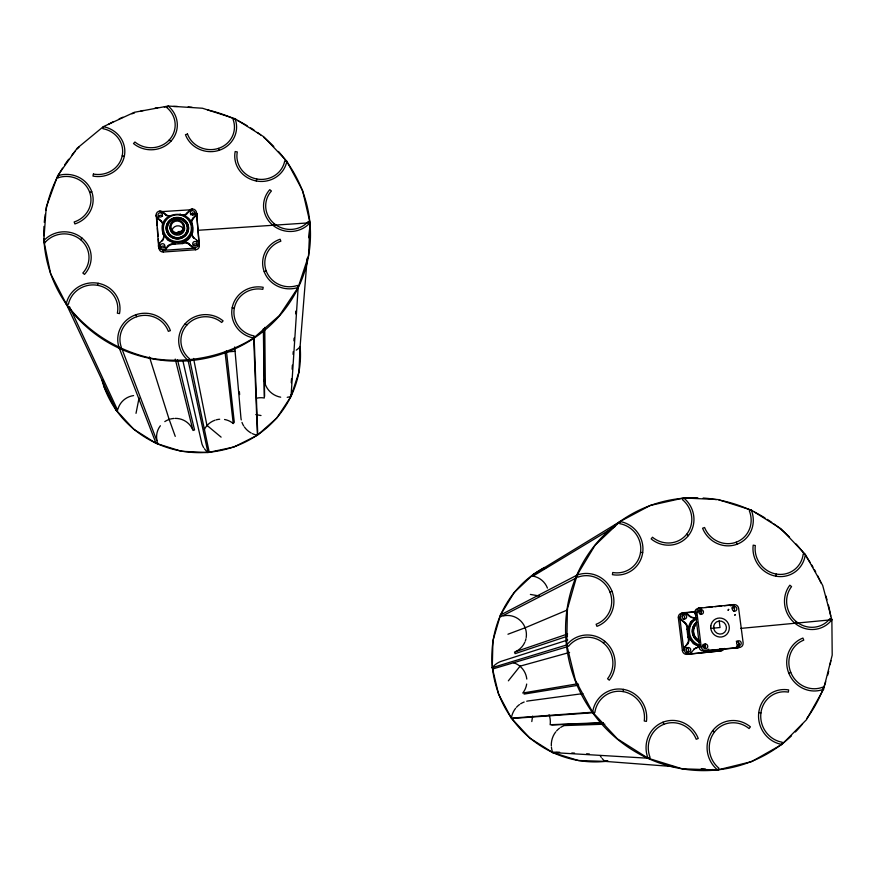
<?xml version="1.0" encoding="UTF-8"?>
<svg xmlns="http://www.w3.org/2000/svg" width="876" height="876" viewBox="0 0 876 876"><rect width="100%" height="100%" fill="white"/><g stroke="black" fill="none" stroke-linecap="round" stroke-linejoin="round"><path stroke-width="1.31" d="M683.97 613.561L681.878 613.2A4.194 4.041 60 0 0 678.342 617.711L682.382 650.616A4.216 4.051 62.6 0 0 686.948 654.394L721.211 650.813M686.981 629.275L687.956 637.224A7.161 6.888 61.8 0 1 687.156 644.035L684.638 647.255A4.227 4.062 62.6 0 0 683.817 650.32L679.765 617.306A4.205 4.051 59.9 0 0 681.309 620.131L684.539 622.792A7.15 6.877 60.9 0 1 686.981 629.275L688.503 628.88L691.536 621.621L696.683 617.602M688.503 628.88C687.649 635.746 691.525 642.787 697.833 645.634M663.789 724.332A25.82 24.791 70.5 0 1 696.223 739.278L698.26 738.479A28.109 26.981 70.5 0 0 662.957 722.207L663.844 724.31A25.82 24.791 70.5 0 0 650.08 757.401L648.021 758.211L617.438 738.884L592.636 712.221L575.357 680.137L566.761 644.933L567.385 609.094L577.076 575.094L595.067 545.255L620.066 521.527L650.299 505.43L683.729 497.973L718.145 499.561L751.279 510.051L780.987 528.743L805.329 554.409L822.684 585.42L831.872 619.748L832.2 655.149L823.56 689.259L806.446 719.743L781.918 744.458L751.608 761.627L717.586 769.96L682.218 768.81L648.021 758.211L552.712 752.561L529.827 738.096L511.343 718.134L498.532 694.088L492.268 667.654L492.936 640.684L500.437 615.051L514.201 592.494L533.232 574.503L620.066 521.527A27.287 26.422 53.3 0 1 642.677 552.767A27.287 26.422 53.3 0 1 612.423 574.667L612.729 572.499A25.065 24.276 53.3 0 0 640.531 552.373A25.065 24.276 53.3 0 0 619.748 523.673L620.066 521.527M307.18 258.212L300.085 346.765L298.935 372.114L291.04 396.379L276.904 417.918L257.413 435.219L233.892 447.045L207.951 452.542L181.376 451.282L156.048 443.333L133.743 429.24L116.037 410.001L104.156 386.984L102.766 380.359M193.946 237.889L193.727 238.239A6.012 5.749 4.1 0 1 192.501 232.688L192.446 227.147M192.501 232.688C197.374 206.506 153.99 209.386 163.462 234.637A6.942 6.625 1.4 0 1 163.626 238.491M291.259 382.724L291.511 378.673M292.113 369.212L292.365 365.161M293.055 354.353L293.219 351.648M293.909 340.852L294.073 338.147M295.617 313.827L295.781 311.122M287.229 397.31A20.049 19.524 7.4 0 0 291.04 396.379L298.147 287.427L308.527 255.814L310.016 222.789L302.592 190.563L286.835 161.272L263.818 136.798L235.075 118.731L202.476 108.241L168.159 106.04L134.357 112.292L103.313 126.67L77.132 148.274L57.641 175.737L46.231 207.229L43.8 240.637L50.6 273.63L66.237 303.906L116.037 410.001L117.669 410.296L69.554 306.764M308.812 237.768L309.469 229.6M309.688 226.873L310.016 222.789L308.374 221.431A24.2 23.115 11 0 1 274.298 223.73A24.2 23.115 11 0 1 271.407 191.012L269.775 189.665A26.346 25.163 11 0 0 272.907 225.285A26.346 25.163 11 0 0 310.016 222.789L197.702 230.311M775.95 576.211L776.224 574.054A24.966 23.74 55.2 0 1 755.309 545.529L753.185 545.157A27.178 25.842 55.2 0 0 775.928 576.2A27.178 25.842 55.2 0 0 805.329 554.409L803.204 554.037A24.966 23.74 55.2 0 1 776.202 574.054M515.625 708.29A20.936 20.422 74.9 0 0 511.343 718.134L592.636 712.221A27.999 27.068 69.9 0 1 623.405 689.368A27.999 27.068 69.9 0 1 646.444 721.386L644.254 721.014A25.722 24.867 69.9 0 0 623.099 691.591L623.427 689.368M531.798 721.55L532.608 716.141M547.445 588.092A18.845 18.44 57.7 0 0 532.991 576.123L533.232 574.503L541.28 570.21M98.156 283.266L97.729 285.335A24.955 23.893 -5.3 0 1 117.351 313.203L119.508 313.597A27.167 26.006 -5.3 0 0 98.123 283.266A27.167 26.006 -5.3 0 0 66.237 303.906C87.392 332.201 118.337 351.309 152.829 358.558C187.836 363.825 223.61 356.762 253.69 337.994L254.073 335.913A24.517 23.685 6.6 0 1 234.308 308.221A24.517 23.685 6.6 0 1 262.811 289.343L263.194 287.295A26.685 25.787 6.6 0 0 232.173 307.837A26.685 25.787 6.6 0 0 253.69 337.994L257.413 435.219A20.17 19.71 2.9 0 1 252.387 433.631M256.318 180.982A26.28 24.955 9.6 0 0 286.835 161.272L284.733 160.877A24.145 22.918 9.6 0 1 256.712 178.978A24.145 22.918 9.6 0 1 237.286 151.931L235.173 151.526A26.28 24.955 9.6 0 0 256.318 180.982L256.723 178.978M136.01 413.33L139.065 397.978M169.714 215.989A6.953 6.614 3.1 0 1 165.958 214.532L162.892 211.981A4.095 3.898 2.3 0 0 157.122 212.364A4.095 3.898 2.3 0 0 157.549 217.861L160.636 220.402A6.942 6.614 1.7 0 1 162.75 226.512L163.538 224.245M266.238 271.012A24.331 23.4 10.2 0 1 280.857 241.196L280.123 239.236A26.488 25.47 10.2 0 0 264.202 271.702L266.216 270.98A24.331 23.4 10.2 0 0 297.402 285.456L298.147 287.427L279.466 315.48L253.69 337.994M717.586 769.96L718.922 768.197A25.776 24.594 68.7 0 1 714.378 732.139A25.776 24.594 68.7 0 1 749.079 728.569L750.403 726.828A28.065 26.762 68.7 0 0 712.637 730.715A28.065 26.762 68.7 0 0 717.586 769.96L712.155 769.544M794.915 623.263L796.218 621.566A25.141 23.827 58.6 0 1 791.554 586.602L789.845 585.201A27.364 25.941 58.6 0 0 794.937 623.274A27.364 25.941 58.6 0 0 831.872 619.748L830.152 618.346A25.141 23.827 58.6 0 1 796.229 621.566M724.397 648.437A4.15 3.975 62 0 1 718.243 649.882L717.619 650.003A4.139 3.964 62 0 0 720.587 650.934L688.394 654.109A4.227 4.062 62.6 0 0 691.12 652.609L694.219 649.258A10.786 10.359 63 0 1 699.366 647.046M684.638 647.255L687.737 643.915A7.172 6.898 61.8 0 0 688.536 637.093L693.277 643.63L699.289 646.597M567.199 646.751L493.56 668.727L492.268 667.654L566.761 644.933A27.78 26.992 65.7 0 1 604.812 641.331A27.78 26.992 65.7 0 1 609.291 680.192L607.561 678.747A25.514 24.791 65.7 0 0 603.455 643.05L604.801 641.32M508.365 680.827L520.114 666.132M224.541 419.484A18.648 18.221 -3.4 0 1 233.235 423.513L234.297 422.287L226.38 350.63M189.807 360.091L209.025 451.304L207.951 452.542L188.099 360.386L189.534 358.766A24.714 23.904 1 0 1 186.84 325.062L185.219 323.638M272.896 225.274L274.287 223.719M162.169 240.298L159.487 243.243A4.106 3.92 1.5 0 0 159.914 248.784A4.106 3.92 1.5 0 0 165.695 248.39L168.367 245.422A10.435 9.986 2 0 1 174.773 243.418L167.721 240.155L163.319 233.958A6.953 6.636 1.5 0 1 162.169 240.298L162.312 240.966A6.942 6.625 1.4 0 0 163.451 239.028M190.026 221.212L191.8 224.574A7.052 6.723 4.5 0 1 192.917 218.179L195.523 215.288A3.997 3.811 4.3 0 0 192.183 208.992L190.234 209.627L186.84 213.164A7.052 6.712 3.8 0 1 182.734 215.2M165.838 249.047L168.499 246.079A10.424 9.975 2 0 1 174.893 244.086L182.679 243.561A5.76 5.508 2.9 0 1 188.471 243.922L192.446 247.174A4.008 3.833 3.7 0 0 195.359 248.105L163.035 250.383A4.095 3.92 1.5 0 0 165.838 249.047L165.695 248.39M191.636 223.457L191.91 225.263A7.041 6.723 4.5 0 1 193.027 218.869L195.622 215.989A3.986 3.811 4.3 0 0 196.574 213.229L199.356 245.652A3.986 3.822 3.6 0 1 195.611 249.737L163.396 252.014A4.084 3.898 1.5 0 1 159.016 248.39L158.501 246.09M187.825 212.901L190.234 209.627M80.537 239.652L81.983 238.075A27.112 25.776 -4.5 0 1 84.49 274.396L82.837 273.027A24.9 23.685 -4.5 0 0 80.548 239.663A24.9 23.685 -4.5 0 0 45.453 242.006L43.8 240.637A27.112 25.776 -4.5 0 1 81.994 238.086M708.804 649.127L707.052 650.441L703.778 651.12M532.991 576.123L615.127 526.476M695.719 617.865L690.584 621.872L687.561 629.121A7.161 6.888 60.9 0 0 685.12 622.628L681.878 619.967A4.216 4.051 59.9 0 1 681.156 614.087A4.216 4.051 59.9 0 1 686.904 613.55L690.113 616.222A7.161 6.877 59.4 0 0 696.256 617.449A7.15 6.877 59.4 0 1 691.624 617.503M543.58 568.984L545.879 567.757M577.076 575.094L577.875 577.174A25.273 24.583 58.7 0 1 609.981 592.077A25.273 24.583 58.7 0 1 596.118 624.26L596.939 626.351A27.506 26.751 58.7 0 0 612.017 591.322A27.506 26.751 58.7 0 0 577.076 575.094L500.437 615.051L501.028 616.616L576.682 577.788M163.462 234.637L163.089 232.852C166.298 241.776 178.113 245.313 185.898 240.123A15.122 14.432 3 0 0 192.227 230.903M525.151 627.774L567.659 609.86M788.783 673.195A27.627 26.17 62.2 0 0 823.56 689.259L822.717 687.167A25.371 24.035 62.2 0 1 790.776 672.407A25.371 24.035 62.2 0 1 803.752 640.126L802.909 638.057A27.627 26.17 62.2 0 0 788.783 673.195L790.754 672.363M551.42 747.228A21.002 20.367 74.7 0 0 552.712 752.561L554.256 751.958M609.959 592.034L611.995 591.267M507.949 634.235L525.359 627.687M567.626 633.972L514.508 652.072L515.099 653.649L567.528 636.162M121.797 348.506L157.614 442.785L156.048 443.333L119.213 347.936L121.304 347.235A24.889 23.97 -3.6 0 1 136.7 316.707L136.021 314.692M89.637 192.227L91.706 191.559M567.747 639.984L500.809 661.446A20.805 20.378 71.5 0 0 492.268 667.654M683.882 612.598L681.878 613.2L682.941 613.244M698.435 608.283L733.989 604.604A4.292 4.106 59.1 0 1 738.654 608.448L743.133 642.721A4.314 4.128 61.5 0 1 736.377 646.422M684.375 612.817A4.205 4.051 59.9 0 1 686.324 613.715L686.904 613.55M678.342 617.711L680.334 617.142M694.767 612.981L696.913 612.357A4.391 4.216 59.5 0 1 700.603 607.637M732.314 604.987L733.978 604.517M681.309 620.131L681.878 619.967M519.906 666.198L569.586 652.423M684.539 622.792L685.12 622.628M607.572 760.751L604.998 761.375L578.368 760.51L552.712 752.561M687.956 637.224L689.489 636.863M687.156 644.035L687.737 643.915M682.382 650.616L684.386 650.211M699.015 647.189L701.194 646.751A4.413 4.227 62.1 0 0 705.968 650.693L739.464 647.386M694.219 649.258L693.628 649.379A10.775 10.337 63 0 1 699.333 647.112M686.948 654.394L688.974 654M161.414 211.642L192.293 209.692L191.275 209.89L191.165 209.189M736.015 647.791L739.475 647.473M577.952 683.74L522.786 693.025A19.119 18.725 71.5 0 0 526.684 684.036M524.078 694.099L578.664 685.185M582.89 693.606L529.345 700.8A20.936 20.422 74.9 0 0 526.706 701.238M710.786 628.41L720.017 627.534L719.196 621.007M740.603 628.42L831.872 619.748M701.72 607.845L699.059 608.097A4.369 4.194 59.5 0 1 701.227 608.481M705.706 607.473L712.363 606.86M715.024 606.608L721.671 605.984M724.332 605.732L730.989 605.119M683.313 612.773L695.336 611.645M698.008 611.393L700.69 611.141M686.981 612.718L693.693 612.094M699.07 611.59L701.764 611.338M227.07 351.911L235.184 351.309M512.997 718.408L593.468 712.692M199.279 245.652L198.951 243.353M183.073 231.297L178.003 231.636L180.631 231.998M603.334 722.623L550.139 724.715A19.239 18.757 74.9 0 0 549.055 714.827M551.781 724.989L603.17 723.028M604.845 724.189L564.253 725.58A21.002 20.367 74.7 0 0 560.695 727.398M736.694 647.66L737.789 647.791L704.403 650.999A4.391 4.216 62.1 0 0 706.439 650.211M702.793 646.817L705.432 646.926M555.614 752.035L559.654 752.265M571.809 752.955L574.503 753.108M586.646 753.798L589.351 753.951M675.527 766.752L604.998 761.375A20.969 20.247 72.4 0 1 602.119 758.463M701.304 768.723L705.377 769.029M592.636 712.221L594.826 712.593A25.722 24.867 69.9 0 1 623.099 691.591M758.758 712.56L760.926 712.933A25.612 24.32 65.7 0 0 782.191 742.224L781.918 744.458A27.879 26.466 65.7 0 1 758.747 712.637A27.879 26.466 65.7 0 1 788.641 689.916L788.367 692.117A25.612 24.32 65.7 0 0 760.915 712.998M530.396 594.432L539.561 596.03M640.542 552.307L642.688 552.69M255.792 414.6L261.004 415.531M66.237 303.906L68.405 304.3A24.955 23.893 -5.3 0 1 97.707 285.324M232.184 307.761L234.319 308.155M122.213 155.819L124.348 156.224M686.674 534.25A24.922 23.991 51.6 0 1 652.478 537.229L651.153 538.904A27.134 26.116 51.6 0 0 688.372 535.663A27.134 26.116 51.6 0 0 683.729 497.973L682.415 499.627A24.922 23.991 51.6 0 1 686.674 534.25L688.416 535.597M169.243 139.952A24.331 22.94 4 0 0 166.758 107.551L168.159 106.04A26.488 24.977 4 0 1 170.875 141.299A26.488 24.977 4 0 1 133.502 143.544L134.926 142.011A24.331 22.94 4 0 0 169.243 139.952L170.919 141.244M192.348 246.517A4.008 3.833 3.7 0 0 198.315 245.74A4.008 3.833 3.7 0 0 196.684 240.177L193.629 237.571A6.022 5.76 4.2 0 1 192.391 232.009A15.089 14.399 3 0 1 186.084 241.207L182.569 242.893A5.771 5.519 2.9 0 1 188.362 243.254L192.446 247.174M156.136 215.189L156.289 215.879A4.084 3.887 2.3 0 0 157.691 218.551L160.79 221.102A6.931 6.614 1.7 0 1 162.98 226.643M712.692 730.65L714.422 732.084M566.761 644.933L568.491 646.368A25.514 24.791 65.7 0 1 603.455 643.05M206.922 425.342L221.113 437.135M686.324 613.715L689.532 616.386M161.129 211.795A4.084 3.887 2.3 0 1 163.035 212.682L166.101 215.233A6.942 6.603 3.1 0 0 167.064 215.868M43.8 240.637L44.928 243.101M736.19 542.2A24.889 23.794 52.6 0 0 749.308 510.785L751.279 510.051A27.09 25.897 52.6 0 1 737.001 544.259A27.09 25.897 52.6 0 1 702.574 528.239L704.567 527.494A24.889 23.794 52.6 0 0 736.19 542.2L737.055 544.237M218.387 148.405L219.099 150.333M290.493 394.879L291.04 396.379M169.079 419.188L175.255 436.379M149.435 356.915L169.156 419.451A18.746 18.254 -7.9 0 0 164.797 421.619M175.244 359.094L192.994 430.477L194.56 429.941L177.489 359.762M182.942 361.076L201.984 444.066A20.301 19.841 -3.4 0 0 203.681 447.603M159.487 243.243L159.629 243.911M162.892 249.726L163.396 252.014M157.549 217.861L157.691 218.551M160.636 220.402L160.79 221.102M162.52 225.395L162.75 226.512M159.925 211.028L160.067 211.729M168.367 245.422L168.499 246.079M162.892 211.981L163.035 212.682M193.563 358.459L206.977 425.594M165.958 214.532L166.101 215.233M174.565 242.345L174.893 244.086M182.372 241.809L182.679 243.561M180.182 214.007L180.379 215.146M189.293 243.999L189.402 244.667M188.57 243.408L188.668 244.065M186.84 213.164L186.949 213.864A7.041 6.701 3.8 0 1 186.533 214.259M189.457 210.284L189.566 210.985M195.26 247.448L195.611 249.813M192.917 218.179L193.027 218.869M192.183 208.992L192.293 209.692M196.684 240.177L196.782 240.834A4.008 3.833 3.7 0 1 199.049 244.01L196.651 213.218M195.523 215.288L195.622 215.989M196.476 212.529L196.892 214.97A3.975 3.789 4.3 0 0 196.125 213.109M734.23 606.477L734.537 608.831M738.917 643.126L739.224 645.502M719.021 651.218L719.032 651.306A4.128 3.953 62 0 0 720.937 650.485M700.844 609.597L701.139 611.963M705.136 643.959L705.432 646.335M696.913 612.357L701.194 646.751M686.434 650.233L686.718 652.51M225.066 352.119L233.235 423.513M234.691 346.984L240.889 417.37A20.17 19.71 2.9 0 0 241.272 419.933M239.4 391.879L239.641 394.594M192.676 213.12L192.851 215.233M157.275 225.647L156.662 217.62A4.073 3.876 2.3 0 1 156.727 216.613M157.483 228.329L158.096 236.356M158.304 239.028L159.016 248.39M156.289 215.879L158.644 246.758A4.095 3.92 1.5 0 1 159.049 244.765M254.128 337.271L257.708 433.631M263.358 328.73L264.3 398.011A18.527 18.111 2.9 0 0 257.084 398.109M263.742 329.584L264.596 396.434M264.76 327.383L265.34 384.465A20.049 19.524 7.4 0 0 280.692 397.189M186.84 325.062A24.714 23.904 1 0 1 221.683 322.478L223.095 320.879A26.904 26.017 1 0 0 185.164 323.693A26.904 26.017 1 0 0 188.099 360.386M204.316 429.579A18.648 18.221 -3.4 0 1 214.927 420.239M216.087 419.878A18.648 18.221 -3.4 0 1 219.69 419.243M206.966 451.666A20.301 19.841 -3.4 0 1 204.393 448.687M300.085 346.765A19.962 19.349 8.6 0 1 296.241 350.148M251.215 433.04A20.17 19.71 2.9 0 1 244.404 427.006M243.692 425.922A20.17 19.71 2.9 0 1 241.995 422.407M190.672 214.828A2.223 2.113 4.3 0 1 194.943 214.543M158.545 216.952A2.223 2.124 2.3 0 1 162.564 216.175M171.97 230.519A6.143 5.858 2.9 0 1 183.073 228.351M160.866 248.269A2.234 2.135 1.5 0 1 165.203 247.426M193.114 245.521A2.223 2.124 3.6 0 1 197.516 245.773M179.471 217.752A11.202 10.687 3 0 1 186.084 235.031A11.202 10.687 3 0 1 167.042 232.304A11.202 10.687 3 0 1 178.507 217.62M183.402 224.355A7.282 6.942 3 0 1 178.879 235.053A7.282 6.942 3 0 1 170.24 226.906M186.084 214.609A7.041 6.701 3.8 0 1 185.592 214.927M278.426 151.428A133.36 127.348 2.8 0 1 225.931 352.546A133.36 127.348 2.8 0 1 43.899 238.491M43.811 235.819A133.36 127.348 2.8 0 1 43.975 226.402M44.271 222.362A133.36 127.348 2.8 0 1 45.256 214.346M45.946 210.393A133.36 127.348 2.8 0 1 57.247 177.51M57.86 176.328A133.36 127.348 2.8 0 1 62.535 168.181M64.736 164.776A133.36 127.348 2.8 0 1 68.667 159.246M72.018 154.975A133.36 127.348 2.8 0 1 75.533 150.88M77.34 148.898A133.36 127.348 2.8 0 1 79.19 146.949M108.142 124.512A133.36 127.348 2.8 0 1 112.949 121.884M119.136 118.873A133.36 127.348 2.8 0 1 122.925 117.209M131.915 113.803A133.36 127.348 2.8 0 1 134.499 112.949M140.806 111.11A133.36 127.348 2.8 0 1 143.379 110.453M155.118 108.098A133.36 127.348 2.8 0 1 157.746 107.715M164.327 106.981A133.36 127.348 2.8 0 1 166.955 106.773M173.525 106.478A133.36 127.348 2.8 0 1 177.499 106.456M188.143 106.938A133.36 127.348 2.8 0 1 192.118 107.321M207.897 110.026A133.36 127.348 2.8 0 1 235.107 119.377M237.549 120.538A133.36 127.348 2.8 0 1 247.152 125.728M250.645 127.874A133.36 127.348 2.8 0 1 254.073 130.13M257.424 132.473A133.36 127.348 2.8 0 1 260.676 134.904M263.829 137.422A133.36 127.348 2.8 0 1 273.794 146.5M119.213 347.936A27.09 26.094 -3.6 0 1 135.966 314.714A27.09 26.094 -3.6 0 1 170.404 330.635L168.334 331.336A24.889 23.97 -3.6 0 0 136.7 316.707M298.147 287.427A26.488 25.47 10.2 0 1 264.202 271.702M300.107 346.458A100.981 97.751 -0.2 0 1 217.007 451.173A100.981 97.751 -0.2 0 1 101.977 380.239M264.935 383.25A20.049 19.524 7.4 0 1 264.224 379.472M117.942 409.136A18.79 18.21 -9 0 1 133.579 395.58M156.968 440.486A18.746 18.254 -7.9 0 1 160.374 425.736M170.327 419.089A18.746 18.254 -7.9 0 1 173.941 418.443M175.156 418.389A18.746 18.254 -7.9 0 1 192.556 429.371M601.286 757.39A20.969 20.247 72.4 0 1 600.104 755.539M513.435 662.672A19.119 18.725 71.5 0 1 526.794 679.064M682.108 615.072A2.289 2.201 60 0 1 683.74 619.19M686.16 647.955A2.3 2.212 62.6 0 1 687.78 652.094M705.213 645.798A14.454 13.874 61 0 1 702.771 645.809M698.019 644.55A14.454 13.874 61 0 1 689.423 631.596A14.454 13.874 61 0 1 697.022 618.576M690.529 617.033A7.15 6.877 59.4 0 1 690.014 616.737M699.103 641.933A11.563 11.103 61 0 1 696.65 622.168M699.256 641.9A11.574 11.103 61 0 1 696.792 622.124M699.683 640.86A10.413 9.997 61 0 1 695.599 624.895M699.541 640.893A10.413 9.986 61 0 1 695.456 624.927M722.054 648.59A2.31 2.212 62 0 1 719.831 648.798M691.712 652.5A4.238 4.073 62.6 0 1 685.941 653.047A4.238 4.073 62.6 0 1 685.218 647.134M503.361 615.916A18.965 18.604 64.4 0 1 526.202 637.509M525.972 638.713A18.965 18.604 64.4 0 1 525.293 641.079M524.833 642.217A18.965 18.604 64.4 0 1 515.625 651.602M699.935 644.846A4.391 4.216 62.1 0 0 699.639 647.068L695.38 612.795A4.369 4.194 59.5 0 0 696.212 614.897M730.343 605.831A4.281 4.095 59.2 0 1 731.285 605.316M733.792 605.634A4.271 4.084 59.2 0 1 734.723 606.225M731.909 607.123A2.387 2.278 59.2 0 1 733.606 611.393M739.092 647.057A4.292 4.106 61.6 0 1 737.099 647.824M736.256 641.232A2.398 2.289 61.6 0 1 738.851 643.367A2.398 2.289 61.6 0 1 736.858 645.951M705.804 650.342A4.391 4.205 62.2 0 1 699.311 644.977M702.935 644.418A2.398 2.3 62.2 0 1 704.643 648.733M695.599 615.072A4.369 4.194 59.5 0 1 699.541 608.327M698.676 610.233A2.387 2.289 59.5 0 1 700.373 614.514M516.49 707.271A20.936 20.422 74.9 0 1 519.479 704.578M520.585 703.822A20.936 20.422 74.9 0 1 524.166 702.015M551.322 745.859A21.002 20.367 74.7 0 1 555.756 731.876M556.621 730.858A21.002 20.367 74.7 0 1 559.6 728.153M566.794 724.791A21.002 20.367 74.7 0 1 569.422 724.353M607.9 761.091A103.488 100.521 65.1 0 1 497.13 689.532A103.488 100.521 65.1 0 1 544.554 567.462M648.021 758.211A28.109 26.981 70.5 0 1 662.957 722.207M791.554 735.774A137.696 132.188 61.1 0 1 575.455 681.331A137.696 132.188 61.1 0 1 697.833 497.787M703.165 498.039A137.696 132.188 61.1 0 1 716.36 499.583M718.966 500.054A137.696 132.188 61.1 0 1 750.765 510.292M754.378 512.033A137.696 132.188 61.1 0 1 765 517.946M767.31 519.391A137.696 132.188 61.1 0 1 771.822 522.424M774.034 524.001A137.696 132.188 61.1 0 1 789.528 537.097M796.164 544.029A137.696 132.188 61.1 0 1 803.949 553.523M805.548 555.702A137.696 132.188 61.1 0 1 810.147 562.469M811.592 564.801A137.696 132.188 61.1 0 1 813.005 567.155M814.373 569.542A137.696 132.188 61.1 0 1 815.698 571.962M817.593 575.631A137.696 132.188 61.1 0 1 821.042 583.077M825.816 595.844A137.696 132.188 61.1 0 1 827.01 599.797M828.433 605.119A137.696 132.188 61.1 0 1 830.656 615.85M830.853 660.592A137.696 132.188 61.1 0 1 830.152 664.599M828.707 671.257A137.696 132.188 61.1 0 1 827.689 675.221M825.729 681.725A137.696 132.188 61.1 0 1 806.654 718.692M802.558 723.948A137.696 132.188 61.1 0 1 795.397 731.986M93.403 174.061L92.976 176.087A26.707 25.185 0.8 0 0 124.326 156.289A26.707 25.185 0.8 0 0 103.313 126.67L102.897 128.673A24.539 23.137 0.8 0 1 122.202 155.884A24.539 23.137 0.8 0 1 93.403 174.061M734.876 615.127L735.271 614.634L734.876 615.127M728.69 609.378L728.087 610.156L728.69 609.378M187.475 134.017L185.449 134.674A26.335 24.889 7.1 0 0 219.044 150.344A26.335 24.889 7.1 0 0 235.075 118.731L233.06 119.377A24.189 22.864 7.1 0 1 218.343 148.416A24.189 22.864 7.1 0 1 187.475 134.017M58.342 177.686L57.641 175.737A26.937 25.481 -2.2 0 1 91.728 191.603A26.937 25.481 -2.2 0 1 74.887 223.949L74.175 221.978A24.747 23.411 -2.2 0 0 89.659 192.26A24.747 23.411 -2.2 0 0 58.342 177.686M168.247 238.272A14.005 13.359 3 0 0 191.132 230.695A14.005 13.359 3 0 0 172.725 215.54A14.005 13.359 3 0 0 168.247 238.272M170.054 236.159A11.202 10.687 3 0 0 188.362 230.103A11.202 10.687 3 0 0 173.645 217.971A11.202 10.687 3 0 0 170.054 236.159M170.787 235.348A10.085 9.625 3 0 0 187.267 229.895A10.085 9.625 3 0 0 174.017 218.978A10.085 9.625 3 0 0 170.787 235.348M170.82 235.513A10.074 9.625 3 0 0 187.289 230.07A10.074 9.625 3 0 0 174.05 219.153A10.074 9.625 3 0 0 170.82 235.513M172.397 232.162A7.304 6.964 3 0 0 184.321 228.22A7.304 6.964 3 0 0 174.729 220.314A7.304 6.964 3 0 0 172.397 232.162M173.109 231.363A6.198 5.913 3 0 0 183.237 228.023A6.198 5.913 3 0 0 175.101 221.299A6.198 5.913 3 0 0 173.109 231.363M193.497 245.236A2.234 2.135 3.7 0 0 197.155 244.021A2.234 2.135 3.7 0 0 194.209 241.601A2.234 2.135 3.7 0 0 193.497 245.236M191.045 214.39A2.223 2.124 4.3 0 0 194.68 213.196A2.223 2.124 4.3 0 0 191.756 210.777A2.223 2.124 4.3 0 0 191.045 214.39M158.753 216.525A2.234 2.124 2.3 0 0 162.41 215.321A2.234 2.124 2.3 0 0 159.487 212.901A2.234 2.124 2.3 0 0 158.753 216.525M161.129 247.437A2.245 2.146 1.5 0 0 164.797 246.222A2.245 2.146 1.5 0 0 161.852 243.791A2.245 2.146 1.5 0 0 161.129 247.437M682.174 616.375A2.3 2.212 59.9 0 0 685.24 618.905A2.3 2.212 59.9 0 0 685.766 615.007A2.3 2.212 59.9 0 0 682.174 616.375M686.236 649.434A2.31 2.223 62.6 0 0 689.313 651.974A2.31 2.223 62.6 0 0 689.839 648.043A2.31 2.223 62.6 0 0 686.236 649.434M736.617 642.732A2.409 2.3 61.5 0 0 739.815 645.36A2.409 2.3 61.5 0 0 740.34 641.298A2.409 2.3 61.5 0 0 736.617 642.732M703.121 645.94A2.409 2.31 62.1 0 0 706.319 648.579A2.409 2.31 62.1 0 0 706.855 644.506A2.409 2.31 62.1 0 0 703.121 645.94M713.655 626.439A6.625 6.351 60.6 0 0 722.47 633.698A6.625 6.351 60.6 0 0 723.937 622.486A6.625 6.351 60.6 0 0 713.655 626.439M698.84 611.558A2.398 2.3 59.5 0 0 702.026 614.185A2.398 2.3 59.5 0 0 702.563 610.134A2.398 2.3 59.5 0 0 698.84 611.558M732.237 608.437A2.398 2.289 59.1 0 0 735.424 611.054A2.398 2.289 59.1 0 0 735.95 607.013A2.398 2.289 59.1 0 0 732.237 608.437M710.797 625.946A9.614 9.198 60.6 0 0 723.565 636.469A9.614 9.198 60.6 0 0 725.689 620.219A9.614 9.198 60.6 0 0 710.797 625.946"/></g></svg>
